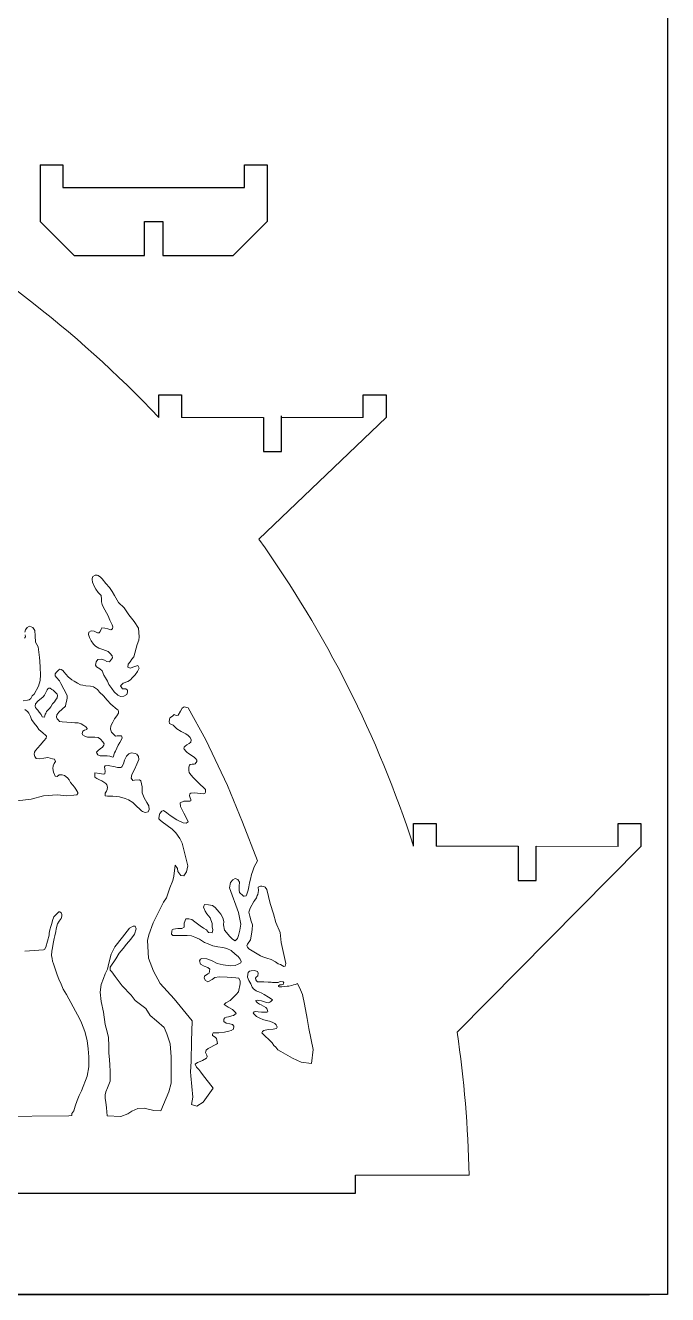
# Model space of a CAD drawing. Header units: millimetres. Extents: x 0 to 606, y -442 to 420.
# Drawn here: x 452.6 to 594, y 0 to 279.3 of the extents above; entities that cross this region are included whole.
import ezdxf

# ---------------------------------------------------------------- set-up
doc = ezdxf.new("R2010")
doc.units = ezdxf.units.MM

msp = doc.modelspace()

# ---------------------------------------------------------------- linework, layer by layer
for p, q in [((455.86, 248.6), (460.86, 248.6)), ((455.86, 248.6), (455.86, 236.1, 5)), ((460.86, 248.6), (460.86, 243.6)), ((500.86, 243.6), (500.86, 248.6)), ((500.86, 248.6), (505.86, 248.6)), ((505.86, 248.6), (505.86, 236.1)), ((460.86, 243.6), (500.86, 243.6)), ((455.86, 236.1, 5), (463.36, 228.6, 5)), ((478.86, 228.6, 5), (478.86, 236.1, 5)), ((478.86, 236.1, 5), (482.86, 236.1, 5)), ((482.86, 236.1, 5), (482.86, 228.6, 5)), ((498.36, 228.6, 5), (505.86, 236.1)), ((463.36, 228.6, 5), (478.86, 228.6, 5)), ((482.86, 228.6, 5), (498.36, 228.6, 5)), ((482.01, 197.99), (487.01, 197.99)), ((482.01, 192.99), (482.01, 197.99)), ((487.01, 197.99), (487.01, 192.99)), ((527.02, 197.99), (532.02, 197.99)), ((527.02, 192.99), (527.02, 197.99)), ((532.02, 197.99), (532.02, 192.99)), ((505.02, 192.99), (505.02, 185.49)), ((509.02, 185.49), (509.02, 193.36)), ((505.02, 185.49), (509.02, 185.49)), ((538.09, 103.66), (543.09, 103.66)), ((538.09, 98.66), (538.09, 103.66)), ((543.09, 103.66), (543.09, 98.66)), ((583.09, 103.66), (588.09, 103.66)), ((583.09, 98.63), (583.09, 103.66)), ((588.09, 103.66), (588.09, 98.63)), ((547.68, 57.74), (588.09, 98.63)), ((561.08, 98.65), (561.08, 91.14)), ((565.08, 91.14), (565.09, 98.64)), ((561.08, 91.14), (565.08, 91.14)), ((525.29, 22.31), (525.29, 26.3)), ((425.29, 22.31), (525.29, 22.31)), ((0, 0), (590, 0))]:
    msp.add_line(p, q)
at = {"lineweight": 5}
msp.add_line((525.29, 26.3), (550.29, 26.3), dxfattribs=at)
msp.add_lwpolyline([(0, 0), (0, 420), (594, 420), (594, 0)], close=True)
for points in [[(487.01, 192.99), (505.02, 192.99)], [(532.02, 192.99), (532.02, 192.99), (504.03, 166.23)], [(509.02, 192.99), (527.02, 192.99)], [(474.31, 131.7), (473.62, 131.57), (473.28, 131.74), (472.98, 131.87), (472.17, 132.64), (471.65, 133.37), (471.01, 134.23), (470.71, 134.95), (470.28, 135.73), (469.9, 136.28), (469.55, 137.22), (469, 137.7), (468.27, 138.12), (468.1, 138.51), (468.22, 139.2), (468.57, 139.71), (469.47, 139.84), (470.02, 139.62), (470.54, 139.32), (471.18, 139.24), (471.82, 140.1), (471.74, 140.52), (471.31, 141.08), (470.88, 141.51), (469.72, 141.94), (468.78, 142.24), (468.05, 142.67), (467.62, 143.1), (467.15, 143.87), (466.72, 144.55), (466.51, 145.28), (466.64, 145.79), (467.15, 146.05), (467.75, 145.97), (468.52, 145.58), (468.91, 145.58), (469.12, 145.88), (469.3, 146.44), (469.47, 146.74), (470.11, 146.65), (470.8, 146.48), (471.44, 146.27), (471.82, 146.48), (471.87, 146.91), (471.74, 147.38), (471.22, 148.41), (470.88, 149.35), (469.74, 151.3), (469.57, 151.83), (469.39, 152.42), (469.37, 153.04), (469.35, 153.85), (468.67, 154.49), (468.12, 155.23), (467.79, 155.91), (467.42, 156.74), (467.31, 157.38), (467.31, 157.56), (467.51, 158), (467.97, 158.3), (468.41, 158.28), (468.69, 158.19), (469.17, 157.89), (469.52, 157.49), (470.38, 156.44), (471.19, 155.56), (471.74, 154.68), (472.29, 153.8), (473.17, 152.31), (474.35, 151.11), (475.43, 149.59), (476.61, 148.14), (477.53, 146.65), (477.67, 144.74), (477.63, 144.03), (477.26, 143.05), (476.49, 140.36), (476.06, 139.84), (475.68, 139.2), (475.29, 138.69), (475.21, 138.09), (475.72, 137.83), (476.71, 138.21), (477.39, 138.39), (477.65, 137.87), (477.31, 137.1), (476.79, 136.37), (476.15, 135.73), (475.76, 135.26), (475.17, 134.87), (474.14, 134.53), (473.54, 133.93), (474.05, 133.29), (474.78, 133.29), (475.12, 132.99), (475.12, 132.52), (474.99, 132.04), (474.31, 131.7)], [(452.51, 145.75), (452.65, 146.28), (453.03, 146.77), (453.53, 147.07), (454.27, 146.82), (454.73, 146.11), (454.82, 144.96), (454.9, 143.56), (455.42, 142.55), (455.75, 140.19), (455.8, 139.34), (455.91, 137.99), (455.94, 136.4), (455.91, 135.09), (455.56, 133.85), (454.58, 132.11), (454.14, 131.74), (453.86, 131.16), (453.51, 130.9), (453.09, 130.79), (452.14, 130.68)], [(452.46, 144.41), (452.65, 144.74), (452.62, 145.18)], [(471.92, 118.27), (471.24, 118.49), (470.62, 118.54), (469.79, 118.56), (469.09, 118.56), (468.58, 118.8), (468.38, 119.15), (468.32, 119.39), (468.67, 119.74), (469.07, 120.1), (469.59, 120.49), (469.92, 120.86), (469.96, 121.19), (469.7, 121.63), (469.2, 122.2), (468.63, 122.57), (467.92, 122.66), (467.31, 122.64), (466.32, 122.68), (465.73, 122.86), (465.2, 123.15), (465.12, 123.47), (465.27, 123.96), (465.62, 124.2), (466.15, 124.35), (466.21, 124.55), (465.97, 124.9), (465.51, 125.25), (464.9, 125.58), (464.24, 125.78), (463.51, 125.78), (462.7, 125.89), (461.76, 125.93), (460.75, 126), (460.14, 126.08), (459.96, 126.37), (459.61, 126.66), (459.52, 127.07), (459.54, 127.6), (459.98, 128.13), (461.49, 129.44), (461.55, 130.02), (461.75, 130.82), (461.86, 131.3), (461.83, 131.82), (461.12, 133.25), (460.47, 134.44), (460.14, 135.05), (459.46, 135.8), (459.19, 136.15), (459.19, 136.56), (459.48, 136.94), (460, 137.44), (460.25, 137.59), (460.51, 137.55), (460.88, 137.29), (461.19, 136.96), (461.58, 136.48), (462.09, 135.93), (462.86, 135.27), (463.38, 134.94), (464.09, 134.52), (464.77, 134.19), (465.27, 134.08), (465.97, 133.93), (466.96, 133.86), (467.66, 133.75), (468.52, 133.16), (468.98, 132.59), (469.83, 131.74), (470.62, 130.77), (471.43, 129.92), (472.84, 128.74), (473.09, 128.6), (473.14, 128.32), (473.12, 127.93), (472.74, 127.35), (472.24, 126.69), (471.86, 125.98), (471.47, 125.12), (471.37, 124.39), (471.59, 123.79), (472.45, 122.91), (472.85, 122.96), (473.53, 122.94), (473.77, 122.94), (473.88, 122.76), (473.92, 122.5), (473.72, 121.99), (473.42, 121.49), (473.04, 120.92), (472.76, 120.21), (472.45, 119.58), (472.23, 119.18), (471.94, 118.27)], [(456.9, 127.33), (456.83, 127.05), (456.34, 127.14), (456.11, 127.67), (455.71, 128.14), (455.36, 128.63), (455.11, 128.91), (454.9, 129.16), (454.83, 129.49), (454.87, 129.99), (455.45, 130.62), (456.1, 131.13), (456.57, 131.51), (456.82, 131.88), (457.46, 133.06), (457.56, 133.32), (457.8, 133.46), (458.08, 133.43), (458.46, 133.17), (458.73, 132.98), (459.2, 132.57), (459.64, 132.08), (459.74, 131.84), (459.6, 131.34), (459.3, 130.82), (459.08, 130.43), (458.64, 129.96), (458.27, 129.31), (457.95, 128.96), (457.46, 128.48), (457.29, 128.31), (457.24, 128.13), (457.15, 127.86), (456.99, 127.71), (456.9, 127.33)], [(452.52, 128.74), (453.07, 128.28), (453.37, 127.9), (453.75, 127.2), (454.01, 126.56), (454.54, 125.73), (455.2, 124.92), (455.61, 124.31), (456.07, 123.95), (456.45, 123.62), (457.17, 123.05), (457.3, 122.84), (457.21, 122.44), (456.69, 121.85), (455.88, 120.93), (454.85, 119.74), (454.63, 119.35), (454.61, 118.93), (454.74, 118.43), (455, 117.99), (455.75, 117.88), (456.71, 118.05), (457.55, 118.18), (458.58, 117.92), (459.04, 117.79), (459.24, 117.31), (458.99, 116.87), (458.73, 116.32), (458.71, 115.73), (458.84, 114.92), (459.19, 114.1), (459.65, 114.02), (460.07, 114.39), (460.73, 114.37), (461.23, 114.19), (461.89, 113.71), (462.26, 113.25), (462.59, 112.68), (463.07, 112.11), (463.43, 111.65), (463.78, 111.23), (464.15, 110.51), (464.17, 110.26), (463.93, 109.96), (463.29, 109.87), (461.74, 109.72), (459.67, 109.94), (456.6, 109.76), (453.89, 109.04), (450.84, 108.68)], [(486.24, 127.48), (486.78, 128.34), (487.15, 129.03), (487.58, 129.3), (488.49, 129.14), (492.35, 122.07), (497.12, 112.01), (500.4, 103.98), (503.75, 95.48), (503.02, 94.11), (502.7, 93.23), (502.43, 92.44), (502.21, 91.43), (501.99, 90.58), (501.82, 89.72), (501.64, 89), (501.38, 88.14), (501.2, 87.77), (500.81, 87.66), (500.68, 87.66), (500.35, 87.99), (500, 88.25), (499.8, 88.49), (499.73, 88.97), (499.73, 89.87), (499.76, 90.73), (499.4, 91.34), (498.83, 91.54), (498.33, 91.28), (497.8, 90.69), (497.58, 89.52), (499.58, 84.09), (499.66, 83.34), (500.08, 81.5), (499.83, 80.16), (499.58, 78.99), (499.33, 78.32), (498.83, 77.82), (498.83, 77.82), (498.24, 78.24), (498.24, 78.24), (497.66, 78.82), (497.66, 78.82), (496.48, 80.16), (496.23, 81.33), (496.32, 82.09), (496.07, 82.92), (495.65, 83.68), (495.31, 84.18), (494.39, 85.18), (493.81, 85.6), (492.97, 85.77), (492.05, 85.85), (491.88, 85.27), (491.88, 85.27), (492.22, 84.35), (492.55, 83.76), (492.55, 83.76), (493.3, 82.92), (493.3, 82.92), (493.72, 81.67), (493.72, 80.91), (493.89, 80.25), (493.72, 79.58), (492.97, 79.66), (492.47, 80.25), (491.88, 80.66), (491.13, 81.17), (490.54, 81.58), (489.96, 82), (489.29, 82.5), (488.62, 82.67), (487.95, 82.67), (487.95, 82.67), (487.61, 81.75), (487.61, 81.75), (487.61, 80.83), (487.07, 80.56), (486.6, 80.56), (486.21, 80.54), (485.69, 80.47), (485.25, 80.41), (484.96, 80.23), (484.85, 79.96), (484.78, 79.28), (485.07, 79.04), (485.67, 79.01), (486.31, 79.04), (487.36, 78.99), (488.27, 78.99), (489.22, 78.94), (489.95, 78.67), (490.97, 78.19), (492.1, 77.49), (492.84, 77.15), (493.89, 76.75), (495.02, 76.49), (496.09, 76.35), (497, 76.14), (497.93, 75.7), (498.82, 74.94), (499.49, 74.36), (499.91, 73.8), (500.11, 73.33), (500.04, 72.99), (499.44, 72.7), (498.82, 72.43), (497.79, 72.35), (496.17, 72.56), (494.84, 72.82), (493.73, 73.45), (492.59, 73.91), (491.47, 73.92), (491.17, 73.8), (490.96, 73.43), (491.15, 72.73), (491.98, 72.29), (492.8, 71.94), (493.24, 71.64), (493.12, 70.73), (492.8, 70.55), (492.1, 70.1), (491.98, 69.66), (492.26, 69.08), (492.82, 68.85), (493.73, 69.33), (494.33, 69.76), (495.3, 69.89), (497.02, 69.87), (498.96, 69.73), (499.61, 69.61), (499.93, 68.97), (499.91, 68.38), (499.53, 66.61), (499.06, 66.06), (498.43, 65.42), (497.7, 64.7), (496.76, 64.19), (496.41, 63.82), (497.31, 63.23), (498.21, 62.72), (498.41, 62.57), (498.93, 62.02), (499, 61.85), (498.44, 61.42), (498.06, 61.31), (497.37, 61.15), (496.88, 61.07), (496.51, 60.89), (496.32, 60.59), (496.34, 60.12), (496.87, 59.73), (497.64, 59.56), (498.22, 59.45), (498.53, 59.1), (498.44, 58.41), (497.95, 58.12), (497.39, 57.96), (496.44, 57.77), (495.22, 57.63), (494, 57.57), (493.81, 57.27), (493.85, 56.98), (494.44, 56.61), (494.67, 56.38), (494.9, 55.28), (494.7, 55.12), (494.14, 54.78), (493.46, 54.48), (492.89, 54.13), (492.42, 53.77), (492.25, 53.26), (492.55, 52.69), (492.62, 52.35), (492.51, 52.01), (491.59, 51.49), (491.08, 51.32), (490.51, 51.09), (490.03, 50.73), (490.34, 50.03), (490.85, 49.54), (491.28, 48.94), (491.6, 48.45), (493.97, 45.44), (491.74, 42.32), (490.4, 41.46), (489.2, 41.84), (489.52, 43.45), (489.08, 48.13), (488.95, 48.99), (489.04, 50.15), (489.12, 51.39), (489.21, 55.8), (489.38, 60.22), (485.36, 65.11), (482.31, 68.46), (480.83, 71.14), (479.76, 74.05), (479.55, 77.93), (479.83, 79.14), (480.76, 81.79), (483.07, 86.38), (483.67, 87.32), (484.4, 89.47), (485.09, 91.14), (485.34, 92.08), (485.6, 94.52), (486.11, 93.79), (486.2, 93.07), (486.89, 92.25), (487.53, 92.17), (488.13, 93.02), (488.39, 94.35), (487.18, 99.3), (486.61, 100.37), (485.78, 101.64), (484.94, 102.39), (483.84, 103.25), (482.72, 104.01), (482.28, 104.39), (482.02, 104.7), (482.1, 105.32), (482.24, 105.84), (482.66, 106.4), (483.03, 106.51), (483.77, 106.04), (484.53, 105.4), (485.99, 104.46), (487.39, 103.83), (488.05, 103.72), (488.46, 104.01), (488.08, 104.84), (487.49, 105.95), (486.76, 107.4), (486.73, 108.2), (487.55, 108.56), (488.87, 108.6), (489.07, 108.68), (489.09, 108.95), (488.88, 109.31), (488.74, 109.73), (488.87, 110.16), (489.08, 110.34), (489.83, 110.39), (491.95, 110.2), (492.13, 110.26), (492.31, 110.52), (492.26, 111.11), (491.88, 111.61), (491.14, 112.26), (490.38, 112.95), (489.68, 113.68), (489.06, 114.38), (488.68, 114.86), (488.6, 115.33), (488.62, 116.03), (488.66, 116.28), (488.77, 116.49), (488.91, 116.61), (489.33, 116.72), (489.76, 116.74), (489.98, 116.75), (490.41, 117.31), (490.39, 117.62), (490.17, 117.91), (489.8, 118.24), (489.45, 118.5), (488.94, 118.81), (488.55, 119.07), (488.17, 119.35), (487.91, 119.64), (487.71, 119.86), (487.58, 120.03), (487.54, 120.19), (487.58, 120.45), (487.78, 120.71), (488.2, 121), (488.72, 121.28), (489.05, 121.55), (489.12, 122.1), (488.88, 122.58), (488.48, 123), (487.93, 123.37), (486.9, 123.9), (486, 124.51), (485.17, 125.3), (484.34, 125.67), (484.27, 126.11), (484.42, 126.88), (484.58, 127.01), (485.06, 127.38), (485.37, 127.63), (485.7, 127.52), (485.96, 127.45), (486.24, 127.48)], [(470.17, 110.3), (470.17, 110.06), (470.2, 109.72), (470.2, 109.72), (470.68, 109.65), (471.91, 109.68), (473.39, 109.51), (474.59, 109.17), (475.34, 108.83), (476.3, 108.31), (477.09, 107.49), (477.81, 106.81), (478.19, 106.46), (478.43, 106.33), (479.01, 106.05), (479.63, 106.22), (479.87, 106.77), (479.83, 107.56), (479.39, 108.28), (478.77, 109.27), (478.32, 110.4), (478.32, 111.71), (478.02, 113.04), (477.78, 113.28), (476.64, 113.18), (476.27, 113.15), (475.93, 113.66), (476.06, 114.42), (476.64, 115.55), (477.19, 116.71), (477.64, 117.74), (477.57, 118.43), (477.19, 118.91), (476.82, 119.08), (475.99, 119.21), (475.41, 119.01), (474.93, 118.46), (474.45, 117.57), (474.25, 116.81), (473.87, 116.16), (473.63, 115.96), (472.91, 115.99), (472.43, 116.09), (470.89, 116.44), (470.23, 116.37), (470.06, 116.13), (470.1, 115.61), (470.23, 115.17), (470.13, 114.55), (469.75, 114.52), (469, 114.66), (467.94, 114.79), (467.94, 114.79), (467.9, 114.11), (467.94, 113.83), (468.38, 113.56), (468.97, 113.28), (469.45, 113.04), (470.37, 112.46), (470.58, 112.19), (470.71, 111.64), (470.65, 111.16), (470.51, 110.78), (470.17, 110.3)], [(543.09, 98.66), (561.08, 98.65)], [(565.08, 98.64), (583.09, 98.63)], [(503.93, 88.94), (503.85, 89.67), (504.36, 89.88), (504.71, 89.88), (505.13, 89.79), (505.39, 89.62), (505.78, 89.15), (506.55, 86.02), (507.23, 83.75), (507.79, 81.91), (508.69, 79.68), (508.95, 77.5), (509.38, 75.48), (509.98, 72.86), (509.81, 72.26), (509.51, 72.21), (508.78, 72.6), (508.31, 72.81), (507.71, 73.2), (506.77, 73.71), (505.78, 74.01), (504.89, 74.31), (504.41, 74.53), (501.8, 76.07), (501.5, 76.46), (501.37, 76.71), (501.5, 77.14), (502.19, 78.08), (502.44, 79.28), (502.57, 80.31), (502.61, 81.38), (502.36, 82.2), (502.06, 83.27), (501.84, 84.13), (502.14, 85.03), (502.94, 86.47), (503.15, 86.82), (503.49, 87.33), (503.64, 87.79), (503.77, 88.05), (503.89, 88.44), (503.93, 88.94)], [(452.52, 75.59), (456.64, 75.84), (456.87, 75.97), (457.16, 76.46), (457.87, 79.09), (457.88, 79.53), (458.02, 80.24), (458.25, 81), (458.43, 81.66), (458.58, 82.33), (458.92, 83.11), (459.28, 83.47), (460.03, 84.2), (460.26, 84.2), (460.54, 84), (460.67, 83.67), (460.68, 83.27), (460.49, 82.75), (460.07, 82.18), (459.69, 81.56), (459.4, 80.51), (459.32, 79.87), (459.14, 78.96), (458.98, 78.35), (458.84, 77.61), (458.5, 75.96), (458.49, 75.6), (458.37, 74.58), (458.52, 73.98), (458.61, 73.4), (458.83, 72.77), (459.65, 70.33), (459.98, 69.42), (460.51, 68.33), (460.98, 67.22), (461.72, 66.05), (464.66, 60.59), (464.98, 59.79), (465.73, 57.86), (466.27, 55.88), (466.48, 54.06), (466.59, 52.34), (466.64, 50.09), (466.21, 48.06), (465.02, 44.87), (464.45, 43.83), (464.04, 42.68), (463.6, 41.47), (463.27, 40.43), (462.86, 39.85), (462.84, 39.41), (462.22, 39.33), (445.94, 39.17)], [(472.43, 69.96), (471.66, 70.99), (471.32, 71.42), (471.28, 72.02), (472.56, 73.9), (473.25, 75.1), (474.15, 76.13), (474.88, 77.12), (475.82, 78.23), (476.63, 79.3), (477.06, 80.46), (476.81, 81.06), (476.33, 81.1), (475.56, 80.63), (474.02, 78.66), (472.35, 76.52), (471.53, 74.89), (471.02, 72.96), (470.68, 71.59), (470.21, 70.56), (469.82, 69.53), (469.31, 68.21), (469.09, 66.53), (469.31, 64.48), (469.81, 62.14), (470.21, 59.46), (470.62, 57.85), (470.95, 56.58), (471.02, 54.77), (471.02, 53.17), (471.15, 51.63), (471.22, 50.55), (471.29, 49.08), (471.29, 46.94), (470.75, 45.47), (470.35, 44.6), (470.21, 43.99), (470.21, 43.12), (470.35, 42.32), (470.48, 41.11), (470.55, 40.24), (470.62, 39.37), (473.63, 39.17), (475.17, 39.77), (476.04, 40.38), (477.38, 40.98), (478.78, 41.05), (480.93, 40.51), (482.47, 40.44), (484.21, 44.6), (484.74, 46.54), (484.74, 49.68), (484.74, 52.29), (484.54, 55.17), (483.81, 57.38), (483.2, 58.79), (481.53, 60.26), (480.12, 61.4), (479.12, 62.94), (476.78, 64.75), (475.91, 65.89), (473.96, 67.96), (472.43, 69.96)], [(503.42, 69.83), (503.81, 70.17), (503.89, 70.73), (503.72, 71.11), (503.04, 71.28), (502.31, 71.24), (501.96, 71.2), (501.66, 70.9), (501.62, 70.51), (501.54, 69.83), (501.79, 69.1), (502.26, 68.41), (502.56, 67.64), (502.82, 67.26), (503.42, 66.83), (503.76, 66.7), (504.02, 66.61), (504.66, 66.31), (505.22, 66.01), (505.22, 66.01), (506.12, 65.46), (506.51, 65.24), (507.01, 64.84), (507.01, 64.84), (506.67, 64.46), (506.43, 64.32), (506.16, 64.22), (505.71, 64.26), (505.27, 64.43), (504.58, 64.67), (504, 64.74), (503.66, 64.8), (503.35, 64.74), (503.35, 64.74), (503.42, 64.5), (503.76, 64.19), (504.2, 63.91), (504.55, 63.74), (505.06, 63.5), (505.57, 63.19), (505.81, 62.95), (505.81, 62.95), (505.95, 62.54), (505.95, 62.54), (506.02, 62.23), (505.78, 62.13), (505.47, 62.13), (505.16, 62.13), (504.61, 62.17), (503.86, 62.2), (503.35, 62.27), (503, 62.2), (502.76, 61.96), (503.07, 61.62), (503.48, 61.21), (504.24, 60.86), (504.92, 60.52), (505.61, 60.28), (506.4, 60.14), (506.98, 59.94), (507.53, 59.66), (507.84, 59.39), (507.97, 59.08), (508.04, 58.84), (507.94, 58.53), (507.19, 58.39), (506.09, 58.33), (505.16, 58.09), (504.82, 57.91), (504.72, 57.61), (506.96, 55.38), (507.33, 54.8), (507.76, 54.42), (508.19, 53.89), (508.83, 53.46), (511.45, 52.03), (513.33, 51.16), (515.6, 50.82), (516.01, 53.9), (515, 58.52), (514.67, 60.73), (514.06, 63.88), (513.6, 66.02), (513.19, 67.09), (512.57, 68.47), (512.11, 68.25), (511.62, 68.14), (511.27, 68.01), (510.66, 67.9), (510.24, 67.85), (509.69, 67.76), (509.12, 67.72), (508.49, 67.72), (508.49, 67.72), (508.33, 67.83), (508.38, 67.96), (508.64, 68.14), (509.04, 68.16), (509.36, 68.23), (509.47, 68.42), (509.56, 68.6), (509.36, 68.82), (508.86, 68.88), (508.55, 68.82), (508.27, 68.71), (507.83, 68.66), (507.5, 68.64), (507.04, 68.69), (506.71, 68.73), (506.1, 68.75), (505.09, 68.82), (504.23, 68.8), (503.73, 68.84), (503.51, 69.04), (503.35, 69.23), (503.29, 69.61), (503.42, 69.83)]]:
    msp.add_lwpolyline(points, dxfattribs=at)
for start, end in [(43.4293, 61.7213), (18.0312, 35.4688), (1.1232, 8.369)]:
    msp.add_arc((300.76, 21.41), 249.58, start, end, dxfattribs=at)

doc.saveas('drawing.dxf')
